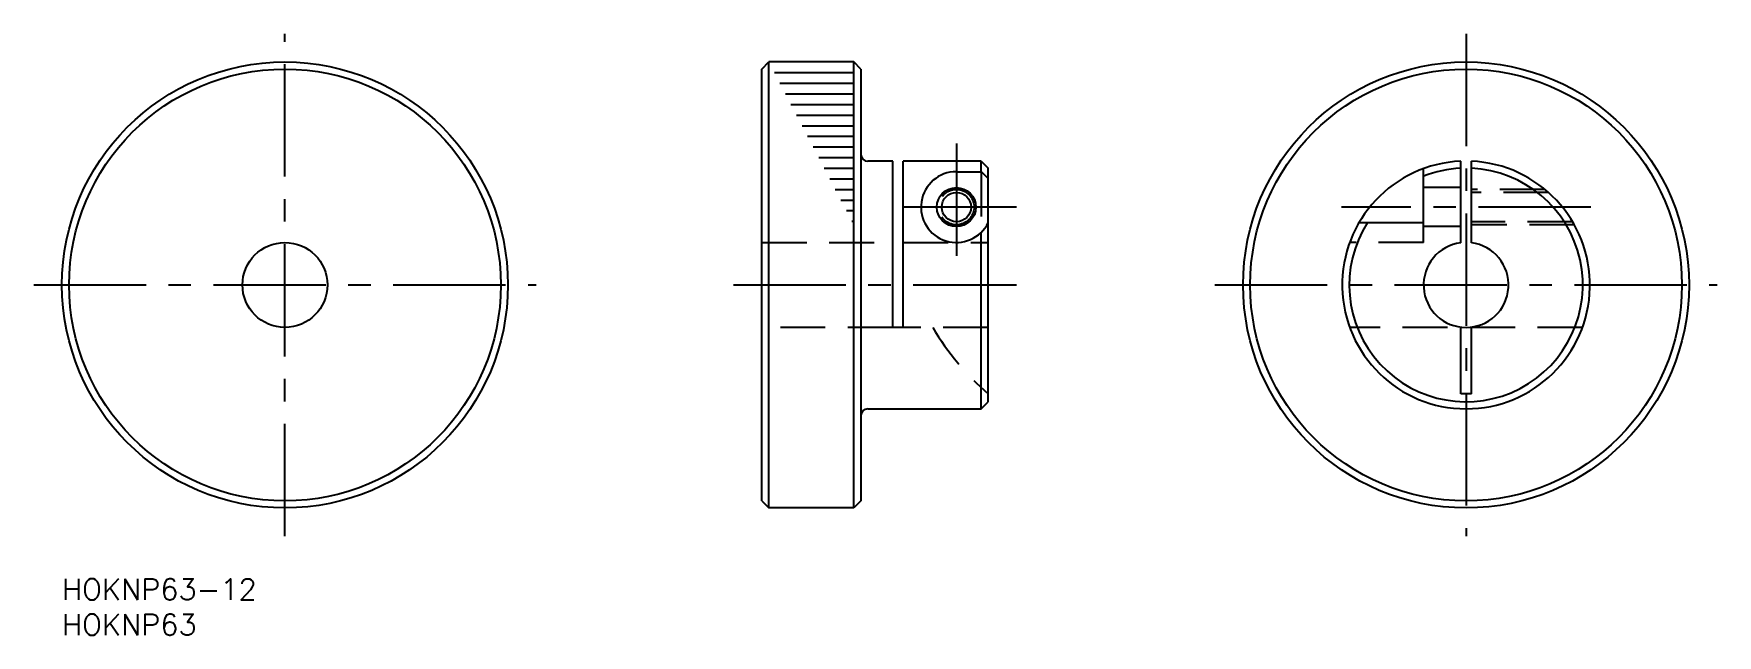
# Model space of a CAD drawing. Extents: x -4 to 234, y -8 to 77.
import ezdxf

# ---------------------------------------------------------------- set-up
doc = ezdxf.new("R2010")
doc.units = 0
doc.header["$LTSCALE"] = 0.5
doc.linetypes.add('CENTER', pattern=[50.8, 31.75, -6.35, 6.35, -6.35])
doc.linetypes.add('DASHED', pattern=[19.05, 12.7, -6.35])
for name, color, linetype in [('MSM_CENTER', 1, 'CENTER'), ('MSM_CONTINUOUS', 7, 'CONTINUOUS'), ('MSM_DASHED', 4, 'DASHED'), ('MSM_NARROW', 5, 'CONTINUOUS'), ('MSM_PART_NUMBER', 7, 'CONTINUOUS')]:
    doc.layers.add(name, color=color, linetype=linetype)
doc.styles.get("Standard").update_dxf_attribs({"font": 'txt.shx', "height": 3, "bigfont": 'bigfont.shx'})

# ---------------------------------------------------------------- blocks, each defined once
blk = doc.blocks.new('*U3')
at = {"layer": 'MSM_PART_NUMBER'}
blk.add_text('HOKNP63-12', height=3, dxfattribs=at).set_placement((0, -3))
blk = doc.blocks.new('*U4')
at = {"layer": 'MSM_PART_NUMBER'}
blk.add_text('HOKNP63', height=3, dxfattribs=at).set_placement((0, -8))

msp = doc.modelspace()

# ---------------------------------------------------------------- linework, layer by layer
at = {"layer": 'MSM_CENTER'}
for p, q in [((31.5, 6), (31.5, 77)), ((198.38, 77), (198.38, 6)), ((126.37, 61.5), (126.37, 43.5)), ((126.37, 59.5), (126.37, 58.98)), ((134.87, 52.5), (117.37, 52.5)), ((215.99, 52.5), (180.77, 52.5)), ((-4, 41.5), (67, 41.5)), ((94.87, 41.5), (134.87, 41.5)), ((162.88, 41.5), (233.88, 41.5))]:
    msp.add_line(p, q, dxfattribs=at)
at = {"layer": 'MSM_CONTINUOUS'}
for p, q in [((98.87, 72), (99.87, 73)), ((98.87, 11), (98.87, 72)), ((111.87, 73), (99.87, 73)), ((99.87, 10), (99.87, 73)), ((112.87, 72), (111.87, 73)), ((111.87, 10), (111.87, 73)), ((112.87, 72), (112.87, 11)), ((117.37, 58.98), (113.87, 58.98)), ((117.37, 35.5), (117.37, 58.98)), ((129.87, 58.98), (118.87, 58.98)), ((118.87, 35.5), (118.87, 58.98)), ((126.37, 57.5), (129.87, 57.5)), ((129.87, 58.98), (130.87, 57.98)), ((129.87, 57.5), (129.87, 58.98)), ((129.87, 57.53), (130.87, 56.53)), ((130.87, 25), (130.87, 57.98)), ((192.38, 50.32), (192.38, 57.94)), ((197.63, 47.45), (197.63, 58.98)), ((199.13, 47.45), (199.13, 58.98)), ((183.27, 50.32), (192.38, 50.32)), ((129.87, 24), (129.87, 48.93)), ((118.87, 35.5), (117.37, 35.5)), ((197.63, 26.11), (197.63, 35.55)), ((199.13, 26.11), (199.13, 35.55)), ((113.87, 24), (129.87, 24)), ((129.87, 24), (130.87, 25)), ((199.13, 26.11), (197.63, 26.11)), ((98.87, 11), (99.87, 10)), ((111.87, 10), (99.87, 10)), ((112.87, 11), (111.87, 10))]:
    msp.add_line(p, q, dxfattribs=at)
for centre, radius in [((31.5, 41.5), 31.5), ((31.5, 41.5), 30.5), ((198.38, 41.5), 31.5), ((198.38, 41.5), 30.5), ((126.37, 52.5), 2.75), ((126.37, 52.5), 2.07), ((31.5, 41.5), 6)]:
    msp.add_circle(centre, radius, dxfattribs=at)
for centre, radius, start, end in [((113.87, 59.98), 1, 180, 270), ((126.37, 52.5), 5, 90, 334.1581), ((198.38, 41.5), 17.5, 92.4563, 87.5437), ((198.38, 41.5), 16.5, 147.6846, 87.3947), ((198.38, 41.5), 16.5, 92.6053, 111.3237), ((198.38, 41.5), 6, 97.1808, 82.8192), ((113.87, 23), 1, 90, 180)]:
    msp.add_arc(centre, radius, start, end, dxfattribs=at)
at = {"layer": 'MSM_DASHED'}
for p, q in [((129.87, 57.5), (129.87, 48.93)), ((197.63, 55.25), (192.38, 55.25)), ((209.52, 55), (199.13, 55)), ((210.02, 54.57), (199.13, 54.57)), ((192.38, 47.5), (192.38, 50.32)), ((213.43, 50.43), (199.13, 50.43)), ((213.68, 50), (199.13, 50)), ((197.63, 49.75), (192.38, 49.75)), ((98.87, 47.5), (117.37, 47.5)), ((118.87, 47.5), (130.87, 47.5)), ((192.38, 47.5), (181.94, 47.5)), ((117.37, 35.5), (98.87, 35.5)), ((130.87, 35.5), (118.87, 35.5)), ((214.82, 35.5), (181.94, 35.5))]:
    msp.add_line(p, q, dxfattribs=at)
msp.add_circle((126.37, 52.5), 2.5, dxfattribs=at)
msp.add_arc((155.37, 54.5), 37.5, 210.4421, 229.2066, dxfattribs=at)
at = {"layer": 'MSM_NARROW'}
for p, q in [((100.65, 71.5), (111.87, 71.5)), ((101.44, 70), (111.87, 70)), ((102.22, 68.5), (111.87, 68.5)), ((103, 67), (111.87, 67)), ((103.78, 65.5), (111.87, 65.5)), ((104.57, 64), (111.87, 64)), ((105.35, 62.5), (111.87, 62.5)), ((106.13, 61), (111.87, 61)), ((106.91, 59.5), (111.87, 59.5)), ((107.7, 58), (111.87, 58)), ((108.48, 56.5), (111.87, 56.5)), ((109.26, 55), (111.87, 55)), ((110.04, 53.5), (111.87, 53.5)), ((110.83, 52), (111.87, 52)), ((111.61, 50.5), (111.87, 50.5))]:
    msp.add_line(p, q, dxfattribs=at)

# ---------------------------------------------------------------- block references
at = {"layer": 'MSM_CONTINUOUS'}
for name in ['*U3', '*U4']:
    msp.add_blockref(name, (0, 0), dxfattribs=at)

doc.saveas('drawing.dxf')
